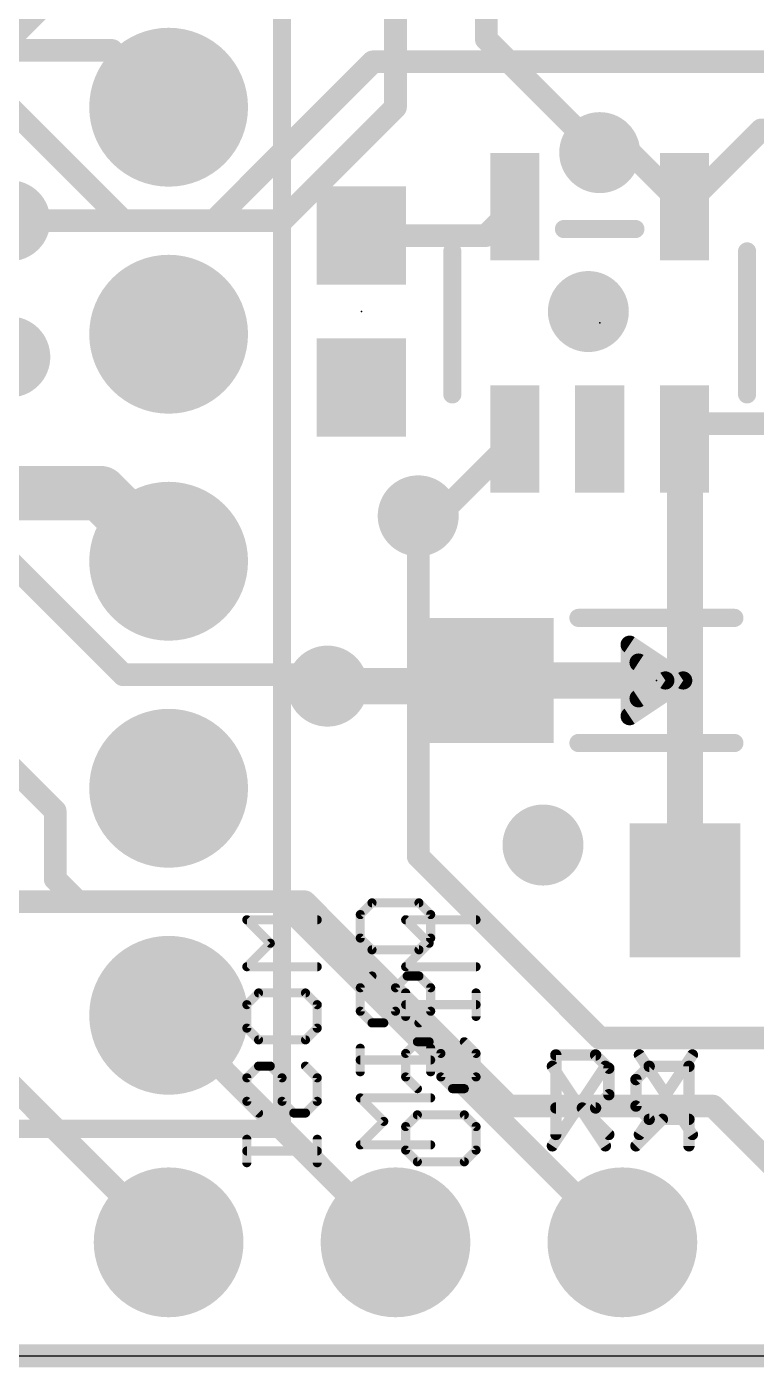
# Model space of a CAD drawing. Extents: x -0.1 to 50.9, y -0.1 to 23.
# Drawn here: x 32.7 to 40.87, y -0.13 to 14.87 of the extents above; entities that cross this region are included whole.
import ezdxf

# ---------------------------------------------------------------- set-up
doc = ezdxf.new("R2010")
doc.units = 0
for name, color, linetype in [('1', 12, 'CONTINUOUS'), ('16', 132, 'CONTINUOUS'), ('17', 110, 'CONTINUOUS'), ('18', 110, 'CONTINUOUS'), ('20', 53, 'CONTINUOUS'), ('21', 40, 'CONTINUOUS'), ('22', 6, 'CONTINUOUS'), ('23', 40, 'CONTINUOUS')]:
    doc.layers.add(name, color=color, linetype=linetype)

# ---------------------------------------------------------------- blocks, each defined once
blk = doc.blocks.new('RECT')
blk.add_solid([(-0.5, -0.5), (0.5, -0.5), (-0.5, 0.5), (0.5, 0.5)])
blk = doc.blocks.new('ROUNDP')
at = {"const_width": 0.5}
blk.add_lwpolyline([(0, -0.25, 1), (0, 0.25, 1), (0, -0.25)], format="xyb", dxfattribs=at)
blk = doc.blocks.new('ROUNDV')
at = {"const_width": 0.5}
blk.add_lwpolyline([(0, -0.25, 1), (0, 0.25, 1), (0, -0.25)], format="xyb", dxfattribs=at)

msp = doc.modelspace()

# ---------------------------------------------------------------- linework, layer by layer
at = {"layer": '1'}
for points, const_width in [([(33.655, 14.605), (22.225, 14.605)], 0.254), ([(34.29, 13.97), (33.655, 14.605)], 0.254), ([(34.798, 12.7), (36.576, 14.478)], 0.254), ([(36.576, 14.478), (41.656, 14.478)], 0.254), ([(32.512, 13.97), (33.782, 12.7)], 0.254), ([(40.9249, 13.716), (40.066, 12.8571)], 0.254), ([(45.974, 13.716), (40.9249, 13.716)], 0.254), ([(39.116, 13.462), (39.4611, 13.462)], 0.254), ([(39.4611, 13.462), (40.066, 12.8571)], 0.254), ([(37.8429, 12.534), (38.166, 12.8571)], 0.254), ([(33.782, 12.7), (34.798, 12.7)], 0.254), ([(36.449, 12.534), (37.8429, 12.534)], 0.254), ([(40.2391, 10.43), (40.066, 10.2569)], 0.254), ([(43.544, 10.43), (40.2391, 10.43)], 0.254), ([(38.166, 10.2569), (37.3071, 9.398)], 0.254), ([(40.066, 10.2569), (40.071, 10.2569)], 0.4064), ([(40.071, 7.5565), (40.071, 10.2569)], 0.4064), ([(33.528, 9.652), (18.034, 9.652)], 0.6096), ([(34.29, 8.89), (33.528, 9.652)], 0.6096), ([(37.3071, 9.398), (37.084, 9.398)], 0.254), ([(36.068, 7.493), (37.8375, 7.493)], 0.4064), ([(37.8375, 7.493), (37.901, 7.5565)], 0.4064), ([(37.901, 7.5565), (40.071, 7.5565)], 0.4064), ([(40.071, 7.5565), (40.071, 5.207)], 0.4064), ([(33.02, 6.096), (32.258, 6.858)], 0.254), ([(33.02, 5.334), (33.02, 6.096)], 0.254), ([(33.274, 5.08), (33.02, 5.334)], 0.254), ([(35.56, 5.08), (33.274, 5.08)], 0.254), ([(35.56, 5.08), (39.37, 1.27)], 0.254), ([(0, 0), (50.8, 0)], 0.254)]:
    msp.add_lwpolyline(points, dxfattribs=dict(at, const_width=const_width))
for points, const_width in [([(33.6999, 14.6499, 1), (33.6101, 14.5601)], 0.127), ([(33.655, 14.5415, 1), (33.655, 14.6685)], 0.127), ([(36.576, 14.5415, 1), (36.576, 14.4145)], 0.127), ([(36.6209, 14.4331, 1), (36.5311, 14.5229)], 0.127), ([(34.2451, 13.9251, 1), (34.3349, 14.0149)], 0.127), ([(40.9249, 13.7795, 1), (40.9249, 13.6525)], 0.127), ([(40.9698, 13.6711, 1), (40.88, 13.7609)], 0.127), ([(39.116, 13.5255, 1), (39.116, 13.3985)], 0.127), ([(39.506, 13.5069, 1), (39.4162, 13.4171)], 0.127), ([(39.4611, 13.3985, 1), (39.4611, 13.5255)], 0.127), ([(38.2109, 12.8122, 1), (38.1211, 12.902)], 0.127), ([(40.0211, 12.902, 1), (40.1109, 12.8122)], 0.127), ([(40.0211, 12.8122, 1), (40.1109, 12.902)], 0.127), ([(33.782, 12.7635, 1), (33.782, 12.6365)], 0.127), ([(33.7371, 12.6551, 1), (33.8269, 12.7449)], 0.127), ([(34.7531, 12.7449, 1), (34.8429, 12.6551)], 0.127), ([(34.798, 12.6365, 1), (34.798, 12.7635)], 0.127), ([(36.449, 12.5975, 1), (36.449, 12.4705)], 0.127), ([(37.798, 12.5789, 1), (37.8878, 12.4891)], 0.127), ([(37.8429, 12.4705, 1), (37.8429, 12.5975)], 0.127), ([(40.2391, 10.4935, 1), (40.2391, 10.3665)], 0.127), ([(40.284, 10.3851, 1), (40.1942, 10.4749)], 0.127), ([(38.2109, 10.212, 1), (38.1211, 10.3018)], 0.127), ([(40.066, 10.3585, 1), (40.066, 10.1553)], 0.2032), ([(40.1726, 10.2569, 1), (39.9694, 10.2569)], 0.2032), ([(40.0211, 10.3018, 1), (40.1109, 10.212)], 0.127), ([(40.071, 10.1553, 1), (40.071, 10.3585)], 0.2032), ([(33.6358, 9.7598, 1), (33.4202, 9.5442)], 0.3048), ([(33.528, 9.4996, 1), (33.528, 9.8044)], 0.3048), ([(37.084, 9.4615, 1), (37.084, 9.3345)], 0.127), ([(37.2622, 9.4429, 1), (37.352, 9.3531)], 0.127), ([(37.3071, 9.3345, 1), (37.3071, 9.4615)], 0.127), ([(34.1822, 8.7822, 1), (34.3978, 8.9978)], 0.3048), ([(36.068, 7.5946, 1), (36.068, 7.3914)], 0.2032), ([(37.7657, 7.5648, 1), (37.9093, 7.4212)], 0.2032), ([(37.901, 7.6581, 1), (37.901, 7.4549)], 0.2032), ([(37.9728, 7.4847, 1), (37.8292, 7.6283)], 0.2032), ([(37.8375, 7.3914, 1), (37.8375, 7.5946)], 0.2032), ([(40.1726, 7.5565, 1), (39.9694, 7.5565)], 0.2032), ([(39.9694, 7.5565, 1), (40.1726, 7.5565)], 0.2032), ([(40.071, 7.4549, 1), (40.071, 7.6581)], 0.2032), ([(33.0835, 6.096, 1), (32.9565, 6.096)], 0.127), ([(32.9751, 6.0511, 1), (33.0649, 6.1409)], 0.127), ([(33.0649, 5.3789, 1), (32.9751, 5.2891)], 0.127), ([(32.9565, 5.334, 1), (33.0835, 5.334)], 0.127), ([(39.9694, 5.207, 1), (40.1726, 5.207)], 0.2032), ([(33.274, 5.1435, 1), (33.274, 5.0165)], 0.127), ([(33.2291, 5.0351, 1), (33.3189, 5.1249)], 0.127), ([(35.6049, 5.1249, 1), (35.5151, 5.0351)], 0.127), ([(35.56, 5.0165, 1), (35.56, 5.1435)], 0.127), ([(39.3251, 1.2251, 1), (39.4149, 1.3149)], 0.127)]:
    msp.add_lwpolyline(points, format="xyb", dxfattribs=dict(at, const_width=const_width))
at = {"layer": '16', "const_width": 0.254}
for points in [[(36.83, 21.59), (36.83, 13.97)], [(37.846, 19.558), (37.846, 14.732)], [(34.29, 16.51), (31.496, 13.716)], [(37.846, 14.732), (39.116, 13.462)], [(36.83, 13.97), (35.56, 12.7)], [(35.56, 12.7), (32.512, 12.7)], [(37.084, 9.398), (37.084, 5.588)], [(32.512, 8.89), (33.782, 7.62)], [(33.782, 7.62), (36.068, 7.62)], [(36.068, 7.62), (36.068, 7.493)], [(37.084, 5.588), (39.116, 3.556)], [(32.258, 5.08), (35.814, 5.08)], [(35.814, 5.08), (38.1, 2.794)], [(31.75, 3.81), (34.29, 1.27)], [(34.29, 3.81), (36.83, 1.27)], [(39.116, 3.556), (44.45, 3.556)], [(38.1, 2.794), (40.386, 2.794)], [(40.386, 2.794), (41.91, 1.27)], [(0, 0), (50.8, 0)]]:
    msp.add_lwpolyline(points, dxfattribs=at)
at = {"layer": '16', "const_width": 0.127}
for points in [[(37.8909, 14.7769, 1), (37.8011, 14.6871)], [(37.7825, 14.732, 1), (37.9095, 14.732)], [(36.8749, 13.9251, 1), (36.7851, 14.0149)], [(36.7665, 13.97, 1), (36.8935, 13.97)], [(39.0711, 13.4171, 1), (39.1609, 13.5069)], [(35.5151, 12.7449, 1), (35.6049, 12.6551)], [(35.56, 12.6365, 1), (35.56, 12.7635)], [(37.1475, 9.398, 1), (37.0205, 9.398)], [(33.782, 7.6835, 1), (33.782, 7.5565)], [(33.7371, 7.5751, 1), (33.8269, 7.6649)], [(36.1315, 7.62, 1), (36.0045, 7.62)], [(36.068, 7.5565, 1), (36.068, 7.6835)], [(36.0045, 7.493, 1), (36.1315, 7.493)], [(37.1289, 5.6329, 1), (37.0391, 5.5431)], [(37.0205, 5.588, 1), (37.1475, 5.588)], [(35.8589, 5.1249, 1), (35.7691, 5.0351)], [(35.814, 5.0165, 1), (35.814, 5.1435)], [(34.3349, 3.8549, 1), (34.2451, 3.7651)], [(39.116, 3.6195, 1), (39.116, 3.4925)], [(39.0711, 3.5111, 1), (39.1609, 3.6009)], [(38.1, 2.8575, 1), (38.1, 2.7305)], [(38.0551, 2.7491, 1), (38.1449, 2.8389)], [(40.4309, 2.8389, 1), (40.3411, 2.7491)], [(40.386, 2.7305, 1), (40.386, 2.8575)], [(34.2451, 1.2251, 1), (34.3349, 1.3149)], [(36.7851, 1.2251, 1), (36.8749, 1.3149)]]:
    msp.add_lwpolyline(points, format="xyb", dxfattribs=at)
at = {"layer": '20'}
msp.add_line((2.54, 0), (48.26, 0), dxfattribs=at)
at = {"layer": '21'}
for points, const_width in [([(35.56, 20.32), (35.56, 2.54)], 0.2032), ([(38.716, 12.607), (39.516, 12.607)], 0.2032), ([(37.466, 12.357), (37.466, 10.757)], 0.2032), ([(40.766, 12.357), (40.766, 10.757)], 0.2032), ([(38.878, 8.2565), (40.624, 8.2565)], 0.2032), ([(39.451, 7.1565), (39.451, 7.9565)], 0.2032), ([(39.451, 7.9565), (40.051, 7.5565)], 0.2032), ([(39.551, 7.3565), (39.551, 7.7565)], 0.2032), ([(39.551, 7.7565), (39.851, 7.5565)], 0.2032), ([(39.551, 7.7216), (39.6033, 7.7216)], 0.2032), ([(40.051, 7.5565), (39.451, 7.1565)], 0.2032), ([(39.851, 7.5565), (39.551, 7.3565)], 0.2032), ([(39.551, 7.5184), (39.7938, 7.5184)], 0.2032), ([(40.624, 6.8565), (38.878, 6.8565)], 0.2032), ([(36.567, 5.0683), (36.4356, 4.937)], 0.1016), ([(37.0924, 5.0683), (36.567, 5.0683)], 0.1016), ([(37.2237, 4.937), (37.0924, 5.0683)], 0.1016), ([(36.4356, 4.937), (36.4356, 4.6743)], 0.1016), ([(37.2237, 4.6743), (37.2237, 4.937)], 0.1016), ([(36.4356, 4.6743), (36.567, 4.5429)], 0.1016), ([(37.0924, 4.5429), (37.2237, 4.6743)], 0.1016), ([(36.567, 4.5429), (37.0924, 4.5429)], 0.1016), ([(36.567, 4.2498), (36.4356, 4.1184)], 0.1016), ([(36.8297, 4.1184), (36.961, 4.2498)], 0.1016), ([(36.961, 4.2498), (37.0924, 4.2498)], 0.1016), ([(37.0924, 4.2498), (37.2237, 4.1184)], 0.1016), ([(36.4356, 4.1184), (36.4356, 3.8557)], 0.1016), ([(36.8297, 3.8557), (36.8297, 4.1184)], 0.1016), ([(37.2237, 4.1184), (37.2237, 3.8557)], 0.1016), ([(36.4356, 3.8557), (36.567, 3.7244)], 0.1016), ([(36.6983, 3.7244), (36.8297, 3.8557)], 0.1016), ([(37.2237, 3.8557), (37.0924, 3.7244)], 0.1016), ([(36.567, 3.7244), (36.6983, 3.7244)], 0.1016), ([(36.4356, 3.1787), (36.4356, 3.4413)], 0.1016), ([(37.2237, 3.1787), (37.2237, 3.4413)], 0.1016), ([(37.2237, 3.31), (36.4356, 3.31)], 0.1016), ([(38.625, 2.4765), (38.625, 3.3663)], 0.127), ([(38.625, 3.3663), (39.0699, 3.3663)], 0.127), ([(39.0699, 3.3663), (39.2182, 3.218)], 0.127), ([(39.5605, 3.3663), (40.1537, 2.4765)], 0.127), ([(40.1537, 3.3663), (39.5605, 2.4765)], 0.127), ([(39.2182, 3.218), (39.2182, 2.9214)], 0.127), ([(36.6983, 2.6228), (36.4356, 2.8855)], 0.1016), ([(36.4356, 2.8855), (37.2237, 2.8855)], 0.1016), ([(39.2182, 2.9214), (39.0699, 2.7731)], 0.127), ([(39.0699, 2.7731), (38.625, 2.7731)], 0.127), ([(38.9216, 2.7731), (39.2182, 2.4765)], 0.127), ([(35.56, 2.54), (0, 2.54)], 0.2032), ([(36.4356, 2.3601), (36.6983, 2.6228)], 0.1016), ([(37.2237, 2.3601), (36.4356, 2.3601)], 0.1016)]:
    msp.add_lwpolyline(points, dxfattribs=dict(at, const_width=const_width))
for points, const_width in [([(38.716, 12.6578, 1), (38.716, 12.5562)], 0.1016), ([(39.516, 12.5562, 1), (39.516, 12.6578)], 0.1016), ([(37.5168, 12.357, 1), (37.4152, 12.357)], 0.1016), ([(40.8168, 12.357, 1), (40.7152, 12.357)], 0.1016), ([(37.4152, 10.757, 1), (37.5168, 10.757)], 0.1016), ([(40.7152, 10.757, 1), (40.8168, 10.757)], 0.1016), ([(38.878, 8.3073, 1), (38.878, 8.2057)], 0.1016), ([(40.624, 8.2057, 1), (40.624, 8.3073)], 0.1016), ([(39.5018, 7.9565, 1), (39.4002, 7.9565)], 0.1016), ([(39.4792, 7.9988, 1), (39.4228, 7.9142)], 0.1016), ([(39.6018, 7.7565, 1), (39.5002, 7.7565)], 0.1016), ([(39.5792, 7.7988, 1), (39.5228, 7.7142)], 0.1016), ([(39.551, 7.7724, 1), (39.551, 7.6708)], 0.1016), ([(39.6033, 7.6708, 1), (39.6033, 7.7724)], 0.1016), ([(39.8792, 7.5142, 1), (39.8228, 7.5988)], 0.1016), ([(39.8228, 7.5142, 1), (39.8792, 7.5988)], 0.1016), ([(40.0792, 7.5142, 1), (40.0228, 7.5988)], 0.1016), ([(40.0228, 7.5142, 1), (40.0792, 7.5988)], 0.1016), ([(39.551, 7.5692, 1), (39.551, 7.4676)], 0.1016), ([(39.7938, 7.4676, 1), (39.7938, 7.5692)], 0.1016), ([(39.5228, 7.3988, 1), (39.5792, 7.3142)], 0.1016), ([(39.5002, 7.3565, 1), (39.6018, 7.3565)], 0.1016), ([(39.4228, 7.1988, 1), (39.4792, 7.1142)], 0.1016), ([(39.4002, 7.1565, 1), (39.5018, 7.1565)], 0.1016), ([(38.878, 6.9073, 1), (38.878, 6.8057)], 0.1016), ([(40.624, 6.8057, 1), (40.624, 6.9073)], 0.1016), ([(36.567, 5.0937, 1), (36.567, 5.0429)], 0.0508), ([(36.5849, 5.0504, 1), (36.549, 5.0863)], 0.0508), ([(37.1103, 5.0863, 1), (37.0744, 5.0504)], 0.0508), ([(37.0924, 5.0429, 1), (37.0924, 5.0937)], 0.0508), ([(36.461, 4.937, 1), (36.4102, 4.937)], 0.0508), ([(36.4177, 4.9549, 1), (36.4536, 4.919)], 0.0508), ([(37.2491, 4.937, 1), (37.1983, 4.937)], 0.0508), ([(37.2057, 4.919, 1), (37.2417, 4.9549)], 0.0508), ([(36.4536, 4.6923, 1), (36.4177, 4.6563)], 0.0508), ([(36.4102, 4.6743, 1), (36.461, 4.6743)], 0.0508), ([(37.1983, 4.6743, 1), (37.2491, 4.6743)], 0.0508), ([(37.2417, 4.6563, 1), (37.2057, 4.6923)], 0.0508), ([(36.567, 4.5683, 1), (36.567, 4.5175)], 0.0508), ([(36.549, 4.525, 1), (36.5849, 4.5609)], 0.0508), ([(37.0744, 4.5609, 1), (37.1103, 4.525)], 0.0508), ([(37.0924, 4.5175, 1), (37.0924, 4.5683)], 0.0508), ([(36.5849, 4.2318, 1), (36.549, 4.2677)], 0.0508), ([(36.961, 4.2752, 1), (36.961, 4.2244)], 0.0508), ([(36.979, 4.2318, 1), (36.943, 4.2677)], 0.0508), ([(37.1103, 4.2677, 1), (37.0744, 4.2318)], 0.0508), ([(37.0924, 4.2244, 1), (37.0924, 4.2752)], 0.0508), ([(36.461, 4.1184, 1), (36.4102, 4.1184)], 0.0508), ([(36.4177, 4.1364, 1), (36.4536, 4.1004)], 0.0508), ([(36.8117, 4.1364, 1), (36.8476, 4.1004)], 0.0508), ([(36.8551, 4.1184, 1), (36.8043, 4.1184)], 0.0508), ([(37.2491, 4.1184, 1), (37.1983, 4.1184)], 0.0508), ([(37.2057, 4.1004, 1), (37.2417, 4.1364)], 0.0508), ([(36.4536, 3.8737, 1), (36.4177, 3.8378)], 0.0508), ([(36.8476, 3.8378, 1), (36.8117, 3.8737)], 0.0508), ([(37.2417, 3.8378, 1), (37.2057, 3.8737)], 0.0508), ([(36.4102, 3.8557, 1), (36.461, 3.8557)], 0.0508), ([(36.567, 3.7498, 1), (36.567, 3.699)], 0.0508), ([(36.549, 3.7064, 1), (36.5849, 3.7423)], 0.0508), ([(36.6804, 3.7423, 1), (36.7163, 3.7064)], 0.0508), ([(36.6983, 3.699, 1), (36.6983, 3.7498)], 0.0508), ([(36.8043, 3.8557, 1), (36.8551, 3.8557)], 0.0508), ([(37.0744, 3.7423, 1), (37.1103, 3.7064)], 0.0508), ([(37.1983, 3.8557, 1), (37.2491, 3.8557)], 0.0508), ([(36.461, 3.4413, 1), (36.4102, 3.4413)], 0.0508), ([(37.2491, 3.4413, 1), (37.1983, 3.4413)], 0.0508), ([(36.4356, 3.3354, 1), (36.4356, 3.2846)], 0.0508), ([(37.2237, 3.2846, 1), (37.2237, 3.3354)], 0.0508), ([(38.6567, 3.3663, 1), (38.5932, 3.3663)], 0.0635), ([(38.625, 3.398, 1), (38.625, 3.3345)], 0.0635), ([(39.0923, 3.3887, 1), (39.0474, 3.3438)], 0.0635), ([(39.0699, 3.3345, 1), (39.0699, 3.398)], 0.0635), ([(39.5869, 3.3839, 1), (39.5341, 3.3486)], 0.0635), ([(40.1801, 3.3486, 1), (40.1273, 3.3839)], 0.0635), ([(36.4102, 3.1787, 1), (36.461, 3.1787)], 0.0508), ([(37.1983, 3.1787, 1), (37.2491, 3.1787)], 0.0508), ([(39.2499, 3.218, 1), (39.1864, 3.218)], 0.0635), ([(39.1957, 3.1955, 1), (39.2406, 3.2404)], 0.0635), ([(36.4356, 2.9109, 1), (36.4356, 2.8601)], 0.0508), ([(36.4536, 2.9034, 1), (36.4177, 2.8675)], 0.0508), ([(37.2237, 2.8601, 1), (37.2237, 2.9109)], 0.0508), ([(39.1864, 2.9214, 1), (39.2499, 2.9214)], 0.0635), ([(39.2406, 2.8989, 1), (39.1957, 2.9438)], 0.0635), ([(38.625, 2.8048, 1), (38.625, 2.7413)], 0.0635), ([(38.944, 2.7955, 1), (38.8991, 2.7506)], 0.0635), ([(39.0474, 2.7955, 1), (39.0923, 2.7506)], 0.0635), ([(39.0699, 2.7413, 1), (39.0699, 2.8048)], 0.0635), ([(35.5092, 2.54, 1), (35.6108, 2.54)], 0.1016), ([(35.56, 2.4892, 1), (35.56, 2.5908)], 0.1016), ([(36.7163, 2.6048, 1), (36.6804, 2.6407)], 0.0508), ([(36.6804, 2.6048, 1), (36.7163, 2.6407)], 0.0508), ([(36.4356, 2.3855, 1), (36.4356, 2.3347)], 0.0508), ([(36.4177, 2.378, 1), (36.4536, 2.3421)], 0.0508), ([(37.2237, 2.3347, 1), (37.2237, 2.3855)], 0.0508), ([(38.5932, 2.4765, 1), (38.6567, 2.4765)], 0.0635), ([(39.1957, 2.454, 1), (39.2406, 2.499)], 0.0635), ([(39.5341, 2.4941, 1), (39.5869, 2.4589)], 0.0635), ([(40.1273, 2.4589, 1), (40.1801, 2.4941)], 0.0635)]:
    msp.add_lwpolyline(points, format="xyb", dxfattribs=dict(at, const_width=const_width))
at = {"layer": '22'}
for points, const_width in [([(35.9537, 4.8789), (35.1656, 4.8789)], 0.1016), ([(35.1656, 4.8789), (35.4283, 4.6162)], 0.1016), ([(37.7317, 4.8789), (36.9436, 4.8789)], 0.1016), ([(36.9436, 4.8789), (37.2063, 4.6162)], 0.1016), ([(35.4283, 4.6162), (35.1656, 4.3535)], 0.1016), ([(37.2063, 4.6162), (36.9436, 4.3535)], 0.1016), ([(35.1656, 4.3535), (35.9537, 4.3535)], 0.1016), ([(36.9436, 4.3535), (37.7317, 4.3535)], 0.1016), ([(35.1656, 3.929), (35.297, 4.0604)], 0.1016), ([(35.297, 4.0604), (35.8224, 4.0604)], 0.1016), ([(35.8224, 4.0604), (35.9537, 3.929)], 0.1016), ([(36.9436, 4.0604), (36.9436, 3.7977)], 0.1016), ([(37.7317, 4.0604), (37.7317, 3.7977)], 0.1016), ([(35.1656, 3.6663), (35.1656, 3.929)], 0.1016), ([(35.9537, 3.929), (35.9537, 3.6663)], 0.1016), ([(37.7317, 3.929), (36.9436, 3.929)], 0.1016), ([(35.297, 3.535), (35.1656, 3.6663)], 0.1016), ([(35.9537, 3.6663), (35.8224, 3.535)], 0.1016), ([(35.8224, 3.535), (35.297, 3.535)], 0.1016), ([(36.9436, 3.3833), (37.075, 3.5146)], 0.1016), ([(37.075, 3.5146), (37.2063, 3.5146)], 0.1016), ([(37.2063, 3.5146), (37.3377, 3.3833)], 0.1016), ([(37.7317, 3.3833), (37.6004, 3.5146)], 0.1016), ([(36.9436, 3.1206), (36.9436, 3.3833)], 0.1016), ([(37.3377, 3.3833), (37.3377, 3.1206)], 0.1016), ([(37.7317, 3.1206), (37.7317, 3.3833)], 0.1016), ([(39.1795, 3.2393), (38.5863, 2.3495)], 0.127), ([(38.5863, 3.2393), (39.1795, 2.3495)], 0.127), ([(39.6701, 3.2393), (39.5218, 3.091)], 0.127), ([(40.115, 3.2393), (39.6701, 3.2393)], 0.127), ([(40.115, 2.3495), (40.115, 3.2393)], 0.127), ([(35.1656, 3.1104), (35.297, 3.2418)], 0.1016), ([(35.1656, 2.8477), (35.1656, 3.1104)], 0.1016), ([(35.297, 3.2418), (35.4283, 3.2418)], 0.1016), ([(35.4283, 3.2418), (35.5597, 3.1104)], 0.1016), ([(35.5597, 3.1104), (35.5597, 2.8477)], 0.1016), ([(35.9537, 3.1104), (35.8224, 3.2418)], 0.1016), ([(35.9537, 2.8477), (35.9537, 3.1104)], 0.1016), ([(37.075, 2.9893), (36.9436, 3.1206)], 0.1016), ([(37.3377, 3.1206), (37.469, 2.9893)], 0.1016), ([(37.6004, 2.9893), (37.7317, 3.1206)], 0.1016), ([(39.5218, 3.091), (39.5218, 2.7944)], 0.127), ([(37.469, 2.9893), (37.6004, 2.9893)], 0.1016), ([(35.297, 2.7164), (35.1656, 2.8477)], 0.1016), ([(35.5597, 2.8477), (35.691, 2.7164)], 0.1016), ([(35.8224, 2.7164), (35.9537, 2.8477)], 0.1016), ([(39.5218, 2.7944), (39.6701, 2.6461)], 0.127), ([(35.691, 2.7164), (35.8224, 2.7164)], 0.1016), ([(36.9436, 2.5647), (37.075, 2.6961)], 0.1016), ([(37.075, 2.6961), (37.6004, 2.6961)], 0.1016), ([(37.6004, 2.6961), (37.7317, 2.5647)], 0.1016), ([(39.8184, 2.6461), (39.5218, 2.3495)], 0.127), ([(39.6701, 2.6461), (40.115, 2.6461)], 0.127), ([(36.9436, 2.302), (36.9436, 2.5647)], 0.1016), ([(37.7317, 2.5647), (37.7317, 2.302)], 0.1016), ([(35.1656, 2.4232), (35.1656, 2.1605)], 0.1016), ([(35.9537, 2.4232), (35.9537, 2.1605)], 0.1016), ([(35.9537, 2.2919), (35.1656, 2.2919)], 0.1016), ([(37.075, 2.1707), (36.9436, 2.302)], 0.1016), ([(37.7317, 2.302), (37.6004, 2.1707)], 0.1016), ([(37.6004, 2.1707), (37.075, 2.1707)], 0.1016)]:
    msp.add_lwpolyline(points, dxfattribs=dict(at, const_width=const_width))
for points, const_width in [([(35.1656, 4.9043, 1), (35.1656, 4.8535)], 0.0508), ([(35.1836, 4.8969, 1), (35.1477, 4.861)], 0.0508), ([(35.9537, 4.8535, 1), (35.9537, 4.9043)], 0.0508), ([(36.9436, 4.9043, 1), (36.9436, 4.8535)], 0.0508), ([(36.9616, 4.8969, 1), (36.9257, 4.861)], 0.0508), ([(37.7317, 4.8535, 1), (37.7317, 4.9043)], 0.0508), ([(35.4463, 4.5983, 1), (35.4104, 4.6342)], 0.0508), ([(35.4104, 4.5983, 1), (35.4463, 4.6342)], 0.0508), ([(37.2243, 4.5983, 1), (37.1884, 4.6342)], 0.0508), ([(37.1884, 4.5983, 1), (37.2243, 4.6342)], 0.0508), ([(35.1656, 4.3789, 1), (35.1656, 4.3281)], 0.0508), ([(35.1477, 4.3715, 1), (35.1836, 4.3356)], 0.0508), ([(35.9537, 4.3281, 1), (35.9537, 4.3789)], 0.0508), ([(36.9436, 4.3789, 1), (36.9436, 4.3281)], 0.0508), ([(36.9257, 4.3715, 1), (36.9616, 4.3356)], 0.0508), ([(37.7317, 4.3281, 1), (37.7317, 4.3789)], 0.0508), ([(35.297, 4.0858, 1), (35.297, 4.035)], 0.0508), ([(35.3149, 4.0424, 1), (35.279, 4.0783)], 0.0508), ([(35.8403, 4.0783, 1), (35.8044, 4.0424)], 0.0508), ([(35.8224, 4.035, 1), (35.8224, 4.0858)], 0.0508), ([(36.969, 4.0604, 1), (36.9182, 4.0604)], 0.0508), ([(37.7571, 4.0604, 1), (37.7063, 4.0604)], 0.0508), ([(35.191, 3.929, 1), (35.1402, 3.929)], 0.0508), ([(35.1477, 3.947, 1), (35.1836, 3.911)], 0.0508), ([(35.9791, 3.929, 1), (35.9283, 3.929)], 0.0508), ([(35.9357, 3.911, 1), (35.9717, 3.947)], 0.0508), ([(36.9436, 3.9544, 1), (36.9436, 3.9036)], 0.0508), ([(37.7317, 3.9036, 1), (37.7317, 3.9544)], 0.0508), ([(36.9182, 3.7977, 1), (36.969, 3.7977)], 0.0508), ([(37.7063, 3.7977, 1), (37.7571, 3.7977)], 0.0508), ([(35.1402, 3.6663, 1), (35.191, 3.6663)], 0.0508), ([(35.1836, 3.6843, 1), (35.1477, 3.6484)], 0.0508), ([(35.9283, 3.6663, 1), (35.9791, 3.6663)], 0.0508), ([(35.9717, 3.6484, 1), (35.9357, 3.6843)], 0.0508), ([(35.297, 3.5604, 1), (35.297, 3.5096)], 0.0508), ([(35.279, 3.517, 1), (35.3149, 3.5529)], 0.0508), ([(35.8044, 3.5529, 1), (35.8403, 3.517)], 0.0508), ([(35.8224, 3.5096, 1), (35.8224, 3.5604)], 0.0508), ([(37.075, 3.54, 1), (37.075, 3.4892)], 0.0508), ([(37.0929, 3.4967, 1), (37.057, 3.5326)], 0.0508), ([(37.2243, 3.5326, 1), (37.1884, 3.4967)], 0.0508), ([(37.2063, 3.4892, 1), (37.2063, 3.54)], 0.0508), ([(37.6183, 3.5326, 1), (37.5824, 3.4967)], 0.0508), ([(36.969, 3.3833, 1), (36.9182, 3.3833)], 0.0508), ([(36.9257, 3.4012, 1), (36.9616, 3.3653)], 0.0508), ([(37.3631, 3.3833, 1), (37.3123, 3.3833)], 0.0508), ([(37.3197, 3.3653, 1), (37.3556, 3.4012)], 0.0508), ([(37.7571, 3.3833, 1), (37.7063, 3.3833)], 0.0508), ([(37.7137, 3.3653, 1), (37.7497, 3.4012)], 0.0508), ([(38.6127, 3.2569, 1), (38.5599, 3.2216)], 0.0635), ([(39.2059, 3.2216, 1), (39.1531, 3.2569)], 0.0635), ([(39.6701, 3.271, 1), (39.6701, 3.2075)], 0.0635), ([(39.6926, 3.2168, 1), (39.6477, 3.2617)], 0.0635), ([(40.1468, 3.2393, 1), (40.0833, 3.2393)], 0.0635), ([(40.115, 3.2075, 1), (40.115, 3.271)], 0.0635), ([(35.191, 3.1104, 1), (35.1402, 3.1104)], 0.0508), ([(35.1477, 3.1284, 1), (35.1836, 3.0925)], 0.0508), ([(35.297, 3.2672, 1), (35.297, 3.2164)], 0.0508), ([(35.3149, 3.2238, 1), (35.279, 3.2597)], 0.0508), ([(35.4463, 3.2597, 1), (35.4104, 3.2238)], 0.0508), ([(35.4283, 3.2164, 1), (35.4283, 3.2672)], 0.0508), ([(35.5851, 3.1104, 1), (35.5343, 3.1104)], 0.0508), ([(35.5417, 3.0925, 1), (35.5776, 3.1284)], 0.0508), ([(35.8403, 3.2597, 1), (35.8044, 3.2238)], 0.0508), ([(35.9791, 3.1104, 1), (35.9283, 3.1104)], 0.0508), ([(35.9357, 3.0925, 1), (35.9717, 3.1284)], 0.0508), ([(36.9616, 3.1386, 1), (36.9257, 3.1026)], 0.0508), ([(37.3556, 3.1386, 1), (37.3197, 3.1026)], 0.0508), ([(37.7497, 3.1026, 1), (37.7137, 3.1386)], 0.0508), ([(39.5536, 3.091, 1), (39.4901, 3.091)], 0.0635), ([(36.9182, 3.1206, 1), (36.969, 3.1206)], 0.0508), ([(37.057, 2.9713, 1), (37.0929, 3.0072)], 0.0508), ([(37.3123, 3.1206, 1), (37.3631, 3.1206)], 0.0508), ([(37.469, 3.0147, 1), (37.469, 2.9639)], 0.0508), ([(37.451, 2.9713, 1), (37.487, 3.0072)], 0.0508), ([(37.5824, 3.0072, 1), (37.6183, 2.9713)], 0.0508), ([(37.6004, 2.9639, 1), (37.6004, 3.0147)], 0.0508), ([(37.7063, 3.1206, 1), (37.7571, 3.1206)], 0.0508), ([(39.4994, 3.1134, 1), (39.5443, 3.0685)], 0.0635), ([(35.1402, 2.8477, 1), (35.191, 2.8477)], 0.0508), ([(35.1836, 2.8657, 1), (35.1477, 2.8298)], 0.0508), ([(35.5776, 2.8657, 1), (35.5417, 2.8298)], 0.0508), ([(35.5343, 2.8477, 1), (35.5851, 2.8477)], 0.0508), ([(35.9283, 2.8477, 1), (35.9791, 2.8477)], 0.0508), ([(35.9717, 2.8298, 1), (35.9357, 2.8657)], 0.0508), ([(39.5443, 2.8168, 1), (39.4994, 2.7719)], 0.0635), ([(35.279, 2.6984, 1), (35.3149, 2.7344)], 0.0508), ([(35.691, 2.7418, 1), (35.691, 2.691)], 0.0508), ([(35.673, 2.6984, 1), (35.709, 2.7344)], 0.0508), ([(35.8044, 2.7344, 1), (35.8403, 2.6984)], 0.0508), ([(35.8224, 2.691, 1), (35.8224, 2.7418)], 0.0508), ([(37.075, 2.7215, 1), (37.075, 2.6707)], 0.0508), ([(37.0929, 2.6781, 1), (37.057, 2.714)], 0.0508), ([(37.6183, 2.714, 1), (37.5824, 2.6781)], 0.0508), ([(37.6004, 2.6707, 1), (37.6004, 2.7215)], 0.0508), ([(39.4901, 2.7944, 1), (39.5536, 2.7944)], 0.0635), ([(39.6701, 2.6778, 1), (39.6701, 2.6143)], 0.0635), ([(39.6477, 2.6236, 1), (39.6926, 2.6685)], 0.0635), ([(39.8409, 2.6236, 1), (39.796, 2.6685)], 0.0635), ([(40.115, 2.6143, 1), (40.115, 2.6778)], 0.0635), ([(36.969, 2.5647, 1), (36.9182, 2.5647)], 0.0508), ([(36.9257, 2.5827, 1), (36.9616, 2.5467)], 0.0508), ([(37.7571, 2.5647, 1), (37.7063, 2.5647)], 0.0508), ([(37.7137, 2.5467, 1), (37.7497, 2.5827)], 0.0508), ([(35.191, 2.4232, 1), (35.1402, 2.4232)], 0.0508), ([(35.9791, 2.4232, 1), (35.9283, 2.4232)], 0.0508), ([(39.4994, 2.372, 1), (39.5443, 2.327)], 0.0635), ([(35.1656, 2.3173, 1), (35.1656, 2.2665)], 0.0508), ([(35.9537, 2.2665, 1), (35.9537, 2.3173)], 0.0508), ([(36.9182, 2.302, 1), (36.969, 2.302)], 0.0508), ([(36.9616, 2.32, 1), (36.9257, 2.2841)], 0.0508), ([(37.7063, 2.302, 1), (37.7571, 2.302)], 0.0508), ([(37.7497, 2.2841, 1), (37.7137, 2.32)], 0.0508), ([(38.5599, 2.3671, 1), (38.6127, 2.3319)], 0.0635), ([(39.1531, 2.3319, 1), (39.2059, 2.3671)], 0.0635), ([(40.0833, 2.3495, 1), (40.1468, 2.3495)], 0.0635), ([(35.1402, 2.1605, 1), (35.191, 2.1605)], 0.0508), ([(35.9283, 2.1605, 1), (35.9791, 2.1605)], 0.0508), ([(37.075, 2.1961, 1), (37.075, 2.1453)], 0.0508), ([(37.057, 2.1527, 1), (37.0929, 2.1886)], 0.0508), ([(37.5824, 2.1886, 1), (37.6183, 2.1527)], 0.0508), ([(37.6004, 2.1453, 1), (37.6004, 2.1961)], 0.0508)]:
    msp.add_lwpolyline(points, format="xyb", dxfattribs=dict(at, const_width=const_width))
at = {"layer": '23'}
for p in [(36.449, 11.684), (39.116, 11.557), (39.751, 7.5565)]:
    msp.add_point(p, dxfattribs=at)

# ---------------------------------------------------------------- block references
at = {"layer": '1'}
for p, xscale, yscale in [((38.166, 12.8571), 0.55, 1.2), ((40.066, 12.8571), 0.55, 1.2), ((38.166, 10.2569), 0.55, 1.2), ((39.116, 10.2569), 0.55, 1.2), ((40.066, 10.2569), 0.55, 1.2), ((40.071, 5.207), 1.24, 1.5)]:
    msp.add_blockref('RECT', p, dxfattribs=dict(at, xscale=xscale, yscale=yscale))
at = {"layer": '1', "xscale": 1.1, "rotation": 270}
for p in [(36.449, 12.534), (36.449, 10.834)]:
    msp.add_blockref('RECT', p, dxfattribs=at)
at = {"layer": '1', "xscale": 1.4, "yscale": 1.4, "rotation": 270}
msp.add_blockref('RECT', (37.901, 7.5565), dxfattribs=at)
at = {"layer": '17'}
for p, xscale, yscale, rotation in [((34.29, 13.97), 1.778, 1.778, 90), ((34.29, 13.97), 1.778, 1.778, 90), ((34.29, 11.43), 1.778, 1.778, 90), ((34.29, 11.43), 1.778, 1.778, 90), ((34.29, 8.89), 1.778, 1.778, 90), ((34.29, 8.89), 1.778, 1.778, 90), ((34.29, 6.35), 1.778, 1.778, 90), ((34.29, 6.35), 1.778, 1.778, 90), ((34.29, 3.81), 1.778, 1.778, 90), ((34.29, 3.81), 1.778, 1.778, 90), ((34.29, 1.27), 1.6764, 1.6764, 270), ((34.29, 1.27), 1.6764, 1.6764, 270), ((36.83, 1.27), 1.6764, 1.6764, 270), ((36.83, 1.27), 1.6764, 1.6764, 270), ((39.37, 1.27), 1.6764, 1.6764, 270), ((39.37, 1.27), 1.6764, 1.6764, 270)]:
    msp.add_blockref('ROUNDP', p, dxfattribs=dict(at, xscale=xscale, yscale=yscale, rotation=rotation))
at = {"layer": '18', "xscale": 0.9064, "yscale": 0.9064}
for p in [(39.116, 13.462), (39.116, 13.462), (32.512, 12.7), (32.512, 12.7), (38.989, 11.684), (38.989, 11.684), (32.512, 11.176), (32.512, 11.176), (37.084, 9.398), (37.084, 9.398), (36.068, 7.493), (36.068, 7.493), (38.481, 5.715), (38.481, 5.715)]:
    msp.add_blockref('ROUNDV', p, dxfattribs=at)
at = {"layer": '21', "xscale": 0.2, "rotation": 180}
msp.add_blockref('RECT', (40.151, 7.5565), dxfattribs=at)

doc.saveas('drawing.dxf')
